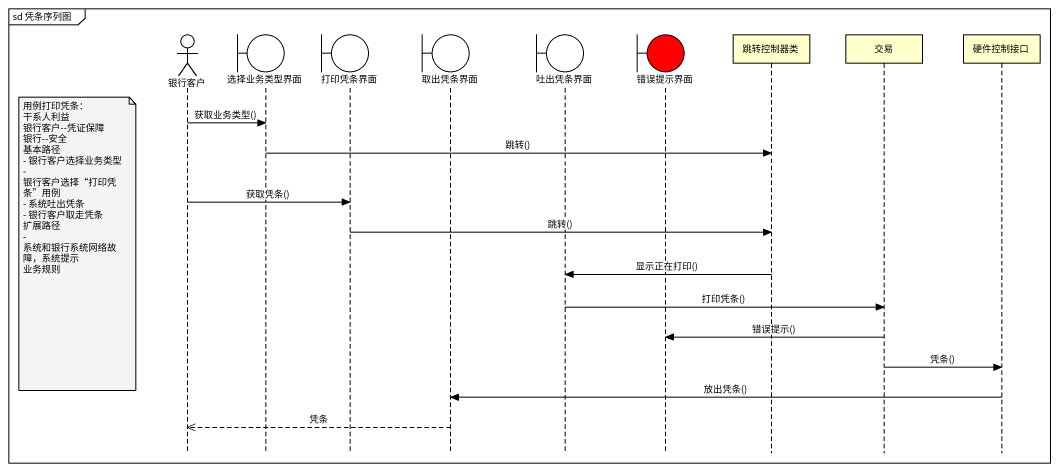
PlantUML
@startuml
mainframe sd 凭条序列图
hide footbox
actor 银行客户
boundary 选择业务类型界面
boundary 打印凭条界面
boundary 取出凭条界面
boundary 吐出凭条界面
boundary 错误提示界面 #FF0000
participant 跳转控制器类
participant 交易
participant 硬件控制接口

银行客户 -> 选择业务类型界面 : 获取业务类型()
选择业务类型界面 -> 跳转控制器类 : 跳转()
银行客户 -> 打印凭条界面 : 获取凭条()
打印凭条界面 -> 跳转控制器类 : 跳转()
note left of 银行客户
  用例打印凭条：
  干系人利益
  银行客户--凭证保障
  银行--安全
  基本路径
  - 银行客户选择业务类型
  - 银行客户选择“打印凭条”用例
  - 系统吐出凭条
  - 银行客户取走凭条
  扩展路径
  - 系统和银行系统网络故障，系统提示
  业务规则
end note
跳转控制器类 -> 吐出凭条界面 : 显示正在打印()
吐出凭条界面 -> 交易 : 打印凭条()
交易 -> 错误提示界面 : 错误提示()
交易 -> 硬件控制接口 : 凭条()
硬件控制接口 -> 取出凭条界面 : 放出凭条()
取出凭条界面 -->> 银行客户 : 凭条
@enduml
